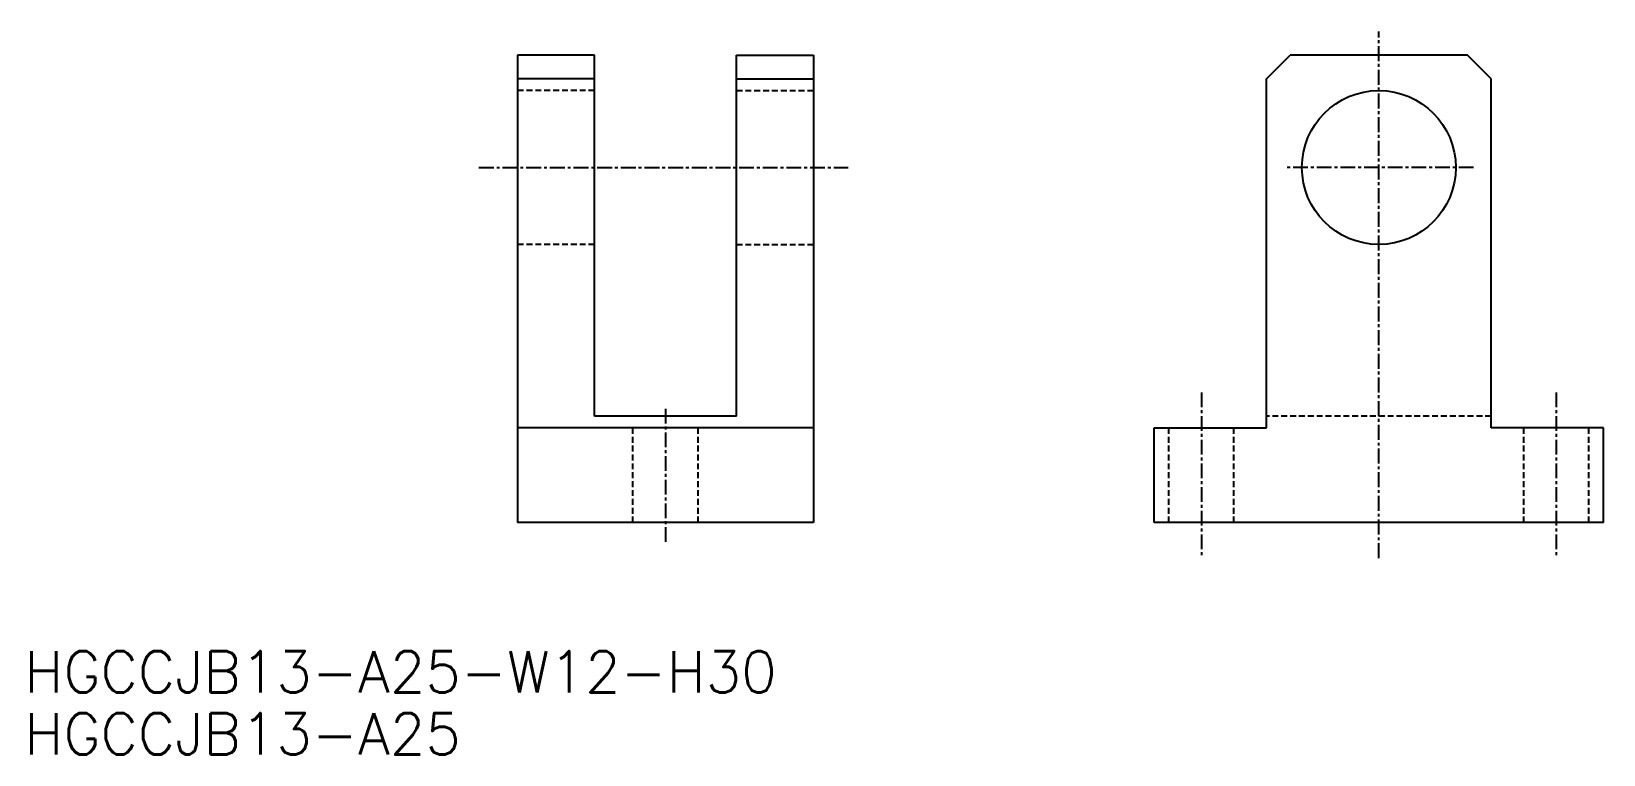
# Model space of a CAD drawing. Extents: x 242 to 375, y 417 to 478.
import ezdxf

# ---------------------------------------------------------------- set-up
doc = ezdxf.new("R2010")
doc.units = 0
doc.linetypes.add('CENTER', pattern=[2, 1.25, -0.25, 0.25, -0.25])
doc.linetypes.add('DASHED', pattern=[0.75, 0.5, -0.25])
doc.layers.get('0').update_dxf_attribs({"linetype": 'CONTINUOUS'})
doc.layers.add('CENTER', color=1, linetype='CENTER')
doc.styles.get("Standard").update_dxf_attribs({"font": 'txt.shx', "bigfont": 'bigfont.shx'})

msp = doc.modelspace()

# ---------------------------------------------------------------- linework, layer by layer
at = {"color": 7, "linetype": 'CONTINUOUS'}
for p, q in [((289.69, 476.34), (283.19, 476.34)), ((283.19, 476.34), (283.19, 436.84)), ((289.69, 445.84), (289.69, 476.34)), ((301.69, 445.84), (301.69, 476.34)), ((301.69, 476.34), (308.19, 476.34)), ((308.19, 476.34), (308.19, 436.84)), ((346.49, 474.34), (348.49, 476.34)), ((363.49, 476.34), (348.49, 476.34)), ((365.49, 474.34), (363.49, 476.34)), ((289.69, 474.34), (283.19, 474.34)), ((301.69, 474.34), (308.19, 474.34)), ((346.49, 444.84), (346.49, 474.34)), ((365.49, 444.84), (365.49, 474.34)), ((301.69, 445.84), (289.69, 445.84)), ((308.19, 444.84), (283.19, 444.84)), ((336.99, 436.84), (336.99, 444.84)), ((336.99, 444.84), (346.49, 444.84)), ((374.99, 444.84), (365.49, 444.84)), ((374.99, 436.84), (374.99, 444.84)), ((308.19, 436.84), (283.19, 436.84)), ((374.99, 436.84), (336.99, 436.84)), ((355.99, 436.84), (351.49, 436.84))]:
    msp.add_line(p, q, dxfattribs=at)
at = {"color": 3, "linetype": 'DASHED'}
for p, q in [((289.69, 473.34), (283.19, 473.34)), ((301.69, 473.34), (308.19, 473.34)), ((289.69, 460.34), (283.19, 460.34)), ((301.69, 460.34), (308.19, 460.34)), ((365.49, 445.84), (346.49, 445.84)), ((292.94, 436.84), (292.94, 444.84)), ((298.44, 436.84), (298.44, 444.84)), ((338.24, 436.84), (338.24, 444.84)), ((343.74, 436.84), (343.74, 444.84)), ((368.24, 436.84), (368.24, 444.84)), ((373.74, 436.84), (373.74, 444.84))]:
    msp.add_line(p, q, dxfattribs=at)
at = {"color": 7, "linetype": 'CONTINUOUS'}
msp.add_circle((355.99, 466.84), 6.5, dxfattribs=at)
at = {"layer": 'CENTER', "color": 1, "linetype": 'CENTER'}
for p, q in [((355.99, 433.84), (355.99, 478.34)), ((363.99, 466.84), (347.99, 466.84)), ((340.99, 447.84), (340.99, 433.84)), ((370.99, 447.84), (370.99, 433.84))]:
    msp.add_line(p, q, dxfattribs=at)
at = {"layer": 'CENTER'}
for p, q in [((279.92, 466.84), (311.13, 466.84)), ((295.69, 446.46), (295.69, 434.96))]:
    msp.add_line(p, q, dxfattribs=at)

# ---------------------------------------------------------------- texts
at = {"color": 7, "linetype": 'CONTINUOUS'}
for s, p in [('HGCCJB13-A25-W12-H30', (241.49, 422.48)), ('HGCCJB13-A25', (241.49, 417.24))]:
    msp.add_text(s, height=3.5, dxfattribs=at).set_placement(p)

doc.saveas('drawing.dxf')
